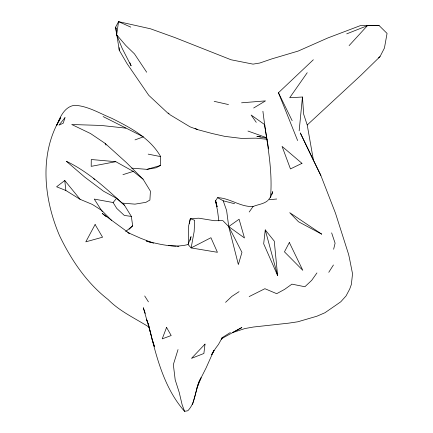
<?xml version="1.0" encoding="UTF-8"?>
<svg xmlns="http://www.w3.org/2000/svg" width="433" height="433" viewBox="0 0 433 433"><rect width="100%" height="100%" fill="white"/><g stroke="black" fill="none" stroke-linecap="round" stroke-linejoin="round"><path stroke-width="0.65" d="M131.719 168.145L147.036 169.352L156.026 167.782L160.513 165.455L160.675 156.622C149.975 137.862 130.279 127.583 111.665 118.258C99.628 113.376 87.975 106.015 74.747 105.279C64.512 106.491 60.041 117.219 56.62 125.532L57.806 123.281M299.154 130.863L302.456 97.019L289.699 97.739L307.219 72.722M270.479 197.459C273.088 168.507 266.246 139.854 262.918 111.249M265.256 229.901L263.681 243.79L277.591 275.485L274.268 241.132L265.256 229.901L277.591 275.485M189.281 223.747L190.341 218.697L198.812 218.183L214.389 220.711L222.914 220.668L228.721 226.594L244.466 237.966L239.086 219.228L228.721 226.594L238.35 264.531L241.955 252.369L228.721 226.594L226.627 210.541L223.212 200.804L217.615 197.665L215.542 200.907L217.49 210.449L218.844 220.852M190.228 240.347L191.05 236.607L188.074 244.51C174.207 248.185 159.912 244.32 146.376 241.04L150.197 242.35M333.632 249.246L335.093 243.184L331.646 232.873M196.983 388.028L201.091 377.755C194.644 387.99 196.571 401.867 187.814 410.744L184.572 411.35C163.246 387.129 155.799 354.432 148.297 323.9L152.064 338.99L154.359 346.422M192.533 404.509L198.65 382.626L206.076 367.98L213.978 350.286L211.585 354.703M178.033 349.572L173.346 364.591L175.186 379.806L179.23 392.471L182.114 404.687L184.572 411.35M271.805 194.623L272.758 191.64L270.809 196.631L268.476 199.813L276.725 199.007M221.252 339.245L223.206 337.772L241.901 327.51L232.256 332.696L244.926 328.539L253.505 327.012L288.724 323.148L297.828 321.784L316.907 316.209L324.934 312.745L335.851 305.227L340.793 301.774L346.059 295.923L349.691 289.082L351.358 284.476L352.538 273.808L349.35 257.695L348.581 254.312L335.505 213.269L320.848 175.462L313.476 160.491L307.224 124.98L361.122 75.093L380.006 56.631L384.434 48.047L387.059 33.428L379.135 25.585L360.278 25.661L327.732 37.996L298.164 51.072L271.615 58.953L259.811 63.018L253.034 64.133L231.065 59.776L174.97 37.601L150.505 28.795L118.545 21.65L115.622 27.138L116.672 34.824L122.144 48.312L131.134 65.87L129.884 62.747M58.401 122.155L60.777 117.652C38.878 153.152 43.701 198.877 59.608 235.806C71.272 260.017 86.66 282.873 108.077 299.501C119.795 311.424 135.058 318.282 148.99 327.072M230.329 332.528L222.243 337.616L218.486 344.43L215.401 348.57L211.667 354.692M328.766 272.308L333.437 264.98M268.038 200.403C263.978 204.04 258.046 204.457 253.099 206.487C240.521 207.25 230.02 198.07 217.615 197.665M249.202 212.002L253.099 206.487M316.94 272.931L311.706 280.335L304.881 286.738L291.929 284.14L284.6 289.374L276.698 293.677L264.899 288.703L249.164 296.583M102.248 211.607L94.264 199.093L113.11 202.53L116.569 198.33L124.428 205.177L131.351 216.419L132.671 225.826L129.191 229.274M221.42 338.53L222.243 337.616M349.095 45.622L367.379 25.688L379.135 25.585M225.566 302.342L231.909 296.34L239.076 291.658M297.628 140.579L278.446 92.743L313.335 59.765M378.469 57.908L380.006 56.631M125.64 231.585L132.671 225.826M80.094 199.315L64.777 180.518L56.609 186.775L65.854 190.488L80.094 199.315L92.37 204.441L101.728 210.416L111.568 220.392M253.673 108.006L265.483 100.884L241.56 102.81M346.709 33.861L367.379 25.688M135.009 139.886L143.399 136.844L103.108 116.564M122.934 174.667L133.256 171.398L143.069 179.175L150.424 191.169L149.899 200.051L145.883 202.341L134.961 204.138L122.209 203.12M147.036 169.352L160.513 165.455M115.8 161.693L91.19 166.353L91.276 159.517L115.8 161.693L133.256 171.398M168.654 245.549L176.28 246.177M177.346 246.263L178.894 246.393M267.215 139.291L255.984 138.165L241.403 138.392L224.916 136.395L212.062 133.494L197.394 129.57L190.017 126.826L170.201 114.886L168.329 113.024M125.83 128.146L101.127 125.446L71.737 124.515L90.54 133.548L105.132 143.388L126.463 162.656L143.069 179.175M260.655 136.839L256.877 136.363L266.658 138.181M131.351 216.419L124.298 215.428L116.731 208.381L113.11 202.53M148.189 154.132L160.675 156.622M214.183 101.333L228.5 104.58M223.212 200.804L234.594 203.726M247.963 131.037L266.76 137.77M153.596 243.232L140.628 238.242L127.8 232.548L129.467 233.392L102.242 213.409L106.291 216.738M130.793 27.122L118.545 21.65L116.672 34.824L125.846 45.525L134.452 53.86L146.684 72.23M195.072 128.303L197.394 129.57M116.569 198.33L103.433 191.142L84.873 177.211L66.357 161.276C88.5 171.777 106.475 188.869 124.428 205.177M264.866 125.64L264.406 124.423L251.129 115.026L256.255 122.323M168.691 113.928L148.768 95.325L126.993 63.564L119.254 50.255L116.867 35.062M188.074 244.51L191.132 247.914L217.431 252.298L210.931 237.722L191.132 247.914L194.146 231.606L194.677 220.3L190.341 218.697L188.561 226.221L188.68 243.27M144.703 295.983L148.427 301.855M147.496 321.492L146.257 319.175L148.373 324.014M105.132 143.388L106.042 145.104M93.804 178.542L94.394 179.711M320.848 175.462L300.307 132.942L313.476 160.491M278.446 92.743L292.151 120.672M217.063 206.801L215.542 200.907L216.256 202.676M116.374 29.011L115.622 27.138L116.661 33.742M145.32 313.46L143.307 307.739L150.928 334.336M307.224 124.98L303.668 114.225L302.456 97.019M152.064 338.99L154.408 346.535M215.542 200.907L217.155 206.665M264.406 124.423L268.639 148.892M64.777 180.518L65.854 190.488M119.151 47.614L119.254 50.255M205.015 344.111L203.878 353.485L191.5 358.356L205.015 344.111M64.999 117.668L63.234 123.199L58.964 125.126L64.999 117.668M166.564 327.424L162.213 338.871L171.187 335.526L166.564 327.424M289.347 242.523L284.459 251.844L302.797 270.327L289.347 242.523M95.108 224.532L85.815 241.831L102.561 237.208L95.108 224.532M301.974 163.349L290.451 168.919L282.078 146.403L301.974 163.349M321.676 234.123L298.456 221.734L289.726 212.663L321.676 234.123"/></g></svg>
